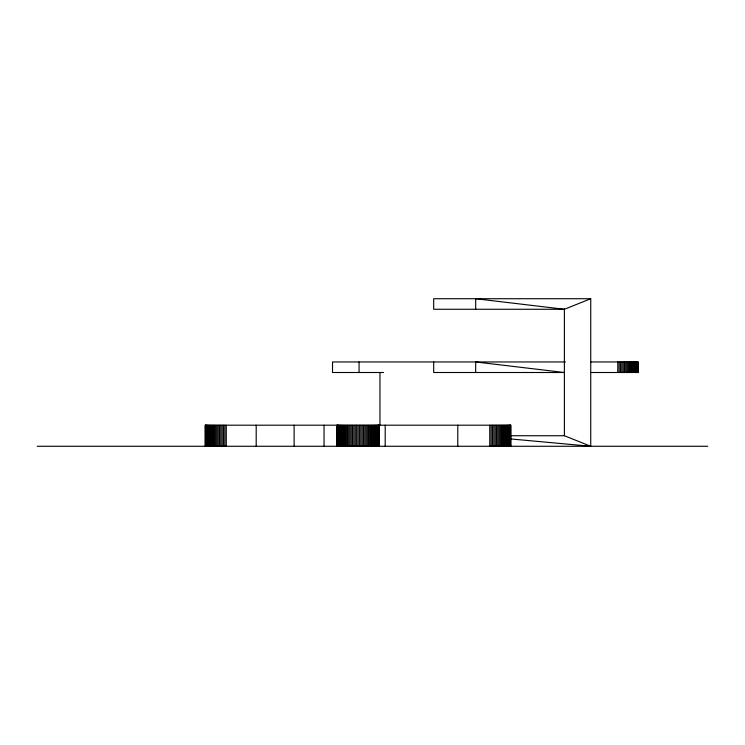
<?xml version="1.0" encoding="UTF-8"?>
<svg xmlns="http://www.w3.org/2000/svg" width="745" height="745" viewBox="0 0 745 745"><rect width="100%" height="100%" fill="white"/><g stroke="black" fill="none" stroke-linecap="round" stroke-linejoin="round"><path stroke-width="1.12" d="M590.738 298.726L433.692 298.726L433.692 309.268L564.393 309.268L590.738 298.726L590.738 446.274L510.195 438.898M565.483 361.958L332.521 361.958L332.521 372.5L383.545 372.5M590.738 361.958L638.158 361.958L638.065 372.5M590.515 372.5L638.158 372.5M510.241 435.732L564.393 435.732L590.738 446.274M37.25 446.274L707.75 446.274M564.393 309.268L475.683 298.726L475.683 309.268M637.888 361.958L637.888 372.5M637.618 361.958L637.618 372.5M637.254 361.958L637.254 372.5M636.817 361.958L636.817 372.5M636.286 361.958L636.286 372.5M635.681 361.958L635.681 372.5M634.991 361.958L634.991 372.5M634.218 361.958L634.218 372.5M633.38 361.958L633.38 372.5M632.468 361.958L632.468 372.5M631.499 361.958L631.499 372.5M630.456 361.958L630.456 372.5M629.367 361.958L629.367 372.5M628.221 361.958L628.221 372.5M627.02 361.958L627.02 372.5M625.791 361.958L625.791 372.5M624.515 361.958L624.515 372.5M623.202 361.958L623.202 372.5M621.87 361.958L621.87 372.5M620.52 361.958L620.52 372.5M619.151 361.958L619.151 372.5M617.773 361.958L617.773 372.5M564.393 309.073L564.393 435.732M510.8 446.274L510.8 425.199L205.201 425.199L205.248 446.274M510.66 425.199L510.66 446.274M510.437 425.199L510.437 446.274M510.12 425.199L510.12 446.274M509.72 425.199L509.72 446.274M509.235 425.199L509.235 446.274M508.667 425.199L508.667 446.274M508.015 425.199L508.015 446.274M507.289 425.199L507.289 446.274M506.488 425.199L506.488 446.274M505.613 425.199L505.613 446.274M504.663 425.199L504.663 446.274M503.657 425.199L503.657 446.274M502.596 425.199L502.596 446.274M501.469 425.199L501.469 446.274M500.305 425.199L500.305 446.274M499.085 425.199L499.085 446.274M497.828 425.199L497.828 446.274M496.533 425.199L496.533 446.274M495.22 425.199L495.22 446.274M493.87 425.199L493.87 446.274M492.51 425.199L492.51 446.274M491.141 425.199L491.141 446.274M489.763 425.199L489.763 446.274M475.683 372.5L475.683 361.958L564.393 372.5L433.692 372.5L433.692 361.958M457.784 425.199L457.784 446.274M385.202 425.199L385.202 446.274M379.95 372.5L379.95 425.525M379.103 425.199L379.056 446.274M378.916 425.199L378.916 446.274M378.693 425.199L378.693 446.274M378.376 425.199L378.376 446.274M377.976 425.199L377.976 446.274M377.492 425.199L377.492 446.274M376.923 425.199L376.923 446.274M376.272 425.199L376.272 446.274M375.545 425.199L375.545 446.274M374.744 425.199L374.744 446.274M373.869 425.199L373.869 446.274M372.928 425.199L372.928 446.274M371.923 425.199L371.923 446.274M370.852 425.199L370.852 446.274M369.734 425.199L369.734 446.274M368.561 425.199L368.561 446.274M367.341 425.199L367.341 446.274M366.084 425.199L366.084 446.274M364.799 425.199L364.799 446.274M363.476 425.199L363.476 446.274M362.135 425.199L362.135 446.274M360.776 425.199L360.776 446.274M359.397 425.199L359.397 446.274M359.062 361.958L359.062 372.5M358.019 425.199L358.019 446.274M356.641 425.199L356.641 446.274M355.272 425.199L355.272 446.274M353.912 425.199L353.912 446.274M352.562 425.199L352.562 446.274M351.249 425.199L351.249 446.274M349.954 425.199L349.954 446.274M348.697 425.199L348.697 446.274M347.477 425.199L347.477 446.274M346.313 425.199L346.313 446.274M345.186 425.199L345.186 446.274M344.125 425.199L344.125 446.274M343.119 425.199L343.119 446.274M342.169 425.199L342.169 446.274M341.294 425.199L341.294 446.274M340.493 425.199L340.493 446.274M339.767 425.199L339.767 446.274M339.115 425.199L339.115 446.274M338.547 425.199L338.547 446.274M338.062 425.199L338.062 446.274M337.662 425.199L337.662 446.274M337.345 425.199L337.345 446.274M337.122 425.199L337.122 446.274M336.982 425.199L336.945 446.274M324.047 425.199L324.047 446.274M294.117 425.199L294.117 446.274M256.196 425.199L256.196 446.274M226.275 425.199L226.275 446.274M224.897 425.199L224.897 446.274M223.528 425.199L223.528 446.274M222.168 425.199L222.168 446.274M220.827 425.199L220.827 446.274M219.505 425.199L219.505 446.274M218.21 425.199L218.21 446.274M216.953 425.199L216.953 446.274M215.743 425.199L215.743 446.274M214.569 425.199L214.569 446.274M213.442 425.199L213.442 446.274M212.381 425.199L212.381 446.274M211.375 425.199L211.375 446.274M210.435 425.199L210.435 446.274M209.559 425.199L209.559 446.274M208.749 425.199L208.749 446.274M208.023 425.199L208.023 446.274M207.371 425.199L207.371 446.274M206.803 425.199L206.803 446.274M206.318 425.199L206.318 446.274M205.918 425.199L205.918 446.274M205.601 425.199L205.601 446.274M205.378 425.199L205.378 446.274"/></g></svg>
